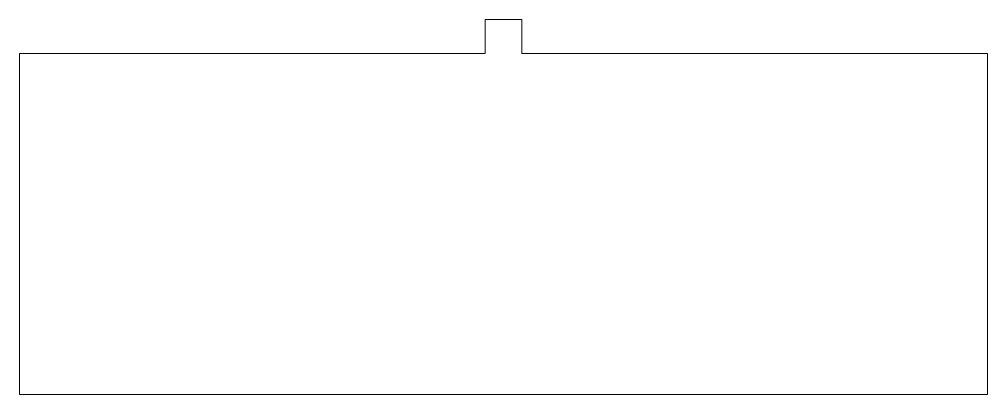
# Model space of a CAD drawing. Header units: millimetres. Extents: x 18 to 364, y -140 to -6.
import ezdxf

# ---------------------------------------------------------------- set-up
doc = ezdxf.new("R2010")
doc.units = ezdxf.units.MM
doc.header["$MEASUREMENT"] = 0
doc.layers.add('LIGHTBLUE', color=171, linetype='CONTINUOUS')

msp = doc.modelspace()

# ---------------------------------------------------------------- linework, layer by layer
at = {"layer": 'LIGHTBLUE', "color": 4, "linetype": 'CONTINUOUS', "lineweight": 9}
for p, q in [((184.76, -5.5118), (197.866, -5.5118)), ((184.76, -17.7546), (184.76, -5.5118)), ((197.866, -5.5118), (197.866, -5.5372)), ((197.866, -17.7546), (197.866, -5.5118)), ((18.4912, -17.7546), (18.4912, -139.548)), ((18.4912, -17.7546), (184.76, -17.7546)), ((364.16, -17.7546), (197.866, -17.7546)), ((364.16, -17.7546), (364.16, -139.573)), ((18.4912, -139.548), (18.4912, -139.573)), ((18.4912, -139.573), (364.16, -139.573))]:
    msp.add_line(p, q, dxfattribs=at)

doc.saveas('drawing.dxf')
